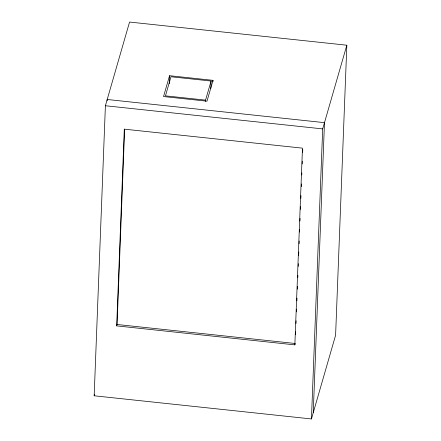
<?xml version="1.0" encoding="UTF-8"?>
<svg xmlns="http://www.w3.org/2000/svg" width="441" height="441" viewBox="0 0 441 441"><rect width="100%" height="100%" fill="white"/><g stroke="black" fill="none" stroke-linecap="round" stroke-linejoin="round"><path stroke-width="0.66" d="M94.165 395.786L105.399 105.741L129.555 22.05L346.835 45.214L335.601 335.259L311.445 418.95L94.165 395.786L94.528 394.535M107.146 100.862L107.202 99.49L324.482 122.653L313.253 412.699M116.678 325.882L124.296 129.158L302.465 148.154L294.847 344.873L116.678 325.882L117.08 324.493L124.643 129.141M169.239 83.685L169.548 75.709L213.009 80.345L212.953 81.673M205.517 101.507L205.572 100.135L211.085 81.034L170.97 76.756L165.458 95.857L205.572 100.135M210.792 88.602L211.085 81.034M295.597 334.543L295.702 331.792M296.021 323.54L296.126 320.789M296.473 311.848L296.578 309.097M296.898 300.839L297.008 298.088M297.35 289.147L297.46 286.396M297.807 277.455L297.884 275.388M298.232 266.447L298.337 263.696M298.656 255.444L298.789 252.004M299.108 243.752L299.219 240.995M299.56 232.054L299.671 229.303M299.99 221.051L300.095 218.301M300.442 209.359L300.547 206.603M300.867 198.351L300.971 195.6M301.319 186.659L301.429 183.908M301.771 174.967L301.853 172.9M302.201 163.958L302.305 161.208M302.653 152.266L302.758 149.516M311.445 418.95L322.68 128.904L346.835 45.214M169.548 75.709L163.539 96.546L206.994 101.182L213.009 80.345M294.847 344.873L295.25 343.489L117.08 324.493M105.399 105.741L322.68 128.904"/></g></svg>
